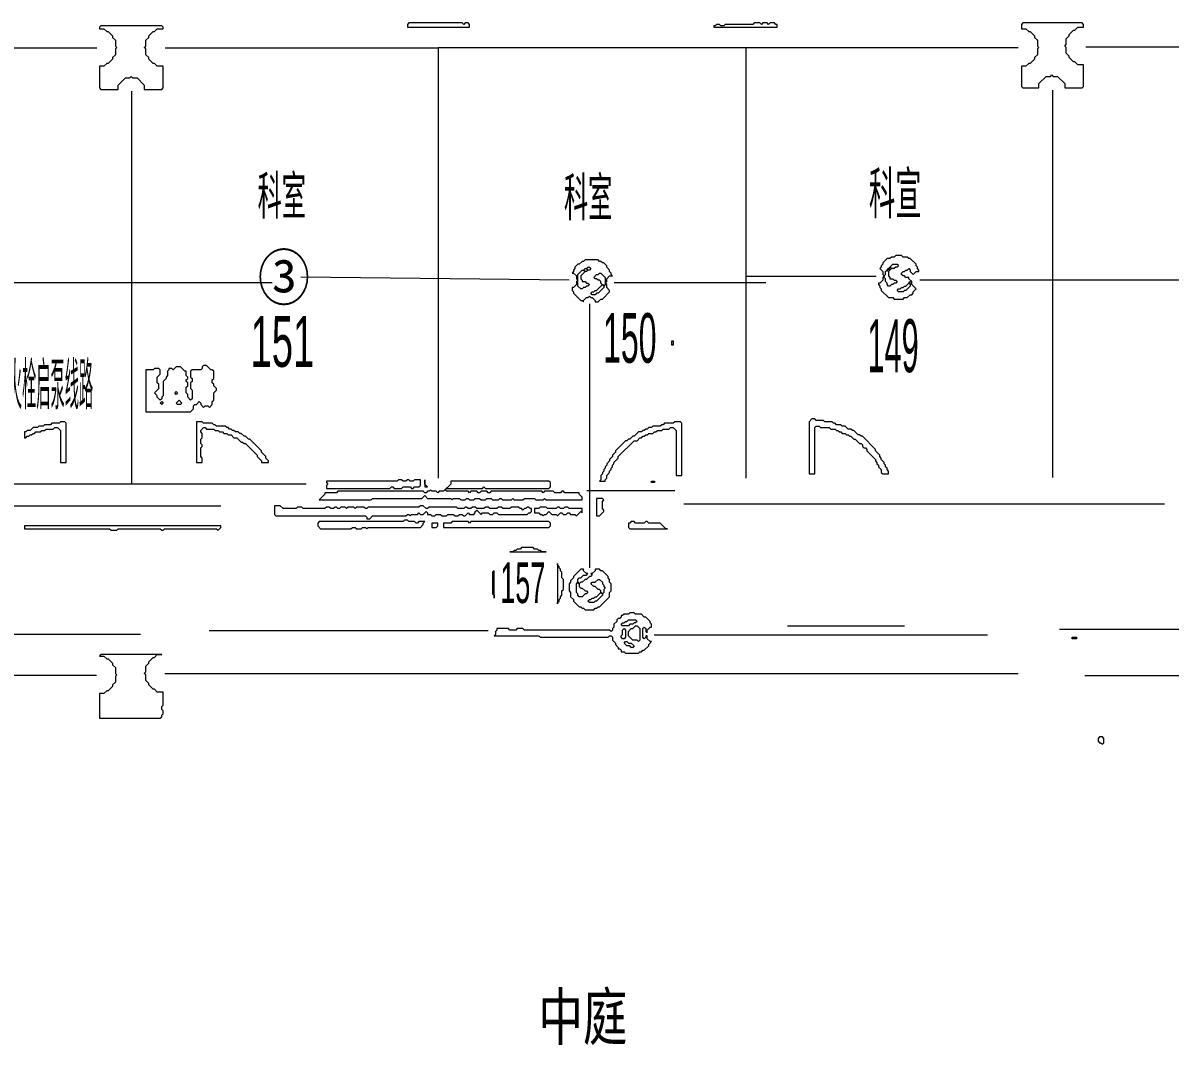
# Model space of a CAD drawing. Header units: millimetres. Extents: x 1 to 419, y 0 to 297.
# Drawn here: x 181.9 to 251.4, y 163.1 to 225 of the extents above; entities that cross this region are included whole.
import ezdxf

# ---------------------------------------------------------------- set-up
doc = ezdxf.new("R2010")
doc.units = ezdxf.units.MM
for name, color, linetype, lineweight in [('OCR_TEXT', 6, 'CONTINUOUS', 0), ('TRACE_STRAIGHT', 5, 'CONTINUOUS', 0), ('TRACE_TEXT_SYMBOL', 6, 'CONTINUOUS', 0)]:
    doc.layers.add(name, color=color, linetype=linetype, lineweight=lineweight)
doc.styles.add('wqy-unicode', font='wqy-unicode')

msp = doc.modelspace()

# ---------------------------------------------------------------- linework, layer by layer
at = {"layer": 'TRACE_STRAIGHT', "color": 5}
for p, q in [((158.072, 223.478), (186.369, 223.478)), ((190.517, 223.466), (207.049, 223.466)), ((207.049, 223.483), (242.196, 223.483)), ((207.049, 223.466), (207.049, 197.398)), ((225.702, 223.483), (225.702, 197.396)), ((246.3, 223.534), (263.428, 223.534)), ((188.48, 220.841), (188.48, 197.044)), ((244.279, 220.912), (244.279, 197.442)), ((198.742, 209.587), (214.994, 209.418)), ((217.725, 209.254), (226.906, 209.254)), ((225.702, 209.628), (233.602, 209.628)), ((236.247, 209.415), (252.214, 209.415)), ((180.02, 209.246), (196.988, 209.246)), ((216.227, 207.951), (216.227, 191.963)), ((164.201, 197.044), (199.056, 197.044)), ((216.073, 196.648), (221.388, 196.648)), ((175.674, 195.729), (193.89, 195.729)), ((221.946, 195.84), (251.064, 195.84)), ((228.219, 188.46), (235.312, 188.46)), ((155.444, 187.947), (189.022, 187.947)), ((193.178, 188.166), (210.091, 188.166)), ((220.147, 187.906), (240.337, 187.906)), ((244.707, 188.254), (271.647, 188.254)), ((165.117, 185.461), (186.358, 185.461)), ((190.499, 185.559), (242.196, 185.559)), ((246.249, 185.448), (267.158, 185.448))]:
    msp.add_line(p, q, dxfattribs=at)
at = {"layer": 'TRACE_TEXT_SYMBOL', "color": 6}
for points in [[(186.621, 224.803), (186.533, 224.716), (186.533, 224.628), (186.796, 224.628), (186.971, 224.453), (187.059, 224.453), (187.321, 224.19), (187.321, 224.103), (187.497, 223.928), (187.497, 223.577), (187.584, 223.49), (187.497, 223.402), (187.497, 223.052), (187.321, 222.877), (187.321, 222.789), (187.059, 222.526), (186.971, 222.526), (186.796, 222.351), (186.533, 222.351), (186.533, 221.038), (186.621, 220.95), (187.672, 220.95), (187.672, 221.213), (188.11, 221.651), (188.372, 221.651), (188.46, 221.738), (188.548, 221.651), (188.81, 221.651), (189.248, 221.213), (189.248, 220.95), (190.299, 220.95), (190.387, 221.038), (190.387, 222.351), (190.036, 222.351), (189.861, 222.526), (189.774, 222.526), (189.511, 222.789), (189.511, 222.877), (189.336, 223.052), (189.336, 223.402), (189.248, 223.49), (189.336, 223.577), (189.336, 223.928), (189.511, 224.103), (189.511, 224.19), (189.774, 224.453), (189.861, 224.453), (190.036, 224.628), (190.387, 224.628), (190.387, 224.716), (190.299, 224.803)], [(205.274, 224.978), (205.187, 224.891), (205.187, 224.716), (208.952, 224.716), (208.952, 224.891), (208.865, 224.978), (208.69, 224.978), (208.602, 224.891), (208.514, 224.978)], [(226.204, 224.978), (226.117, 224.891), (224.453, 224.891), (224.365, 224.803), (224.19, 224.803), (224.103, 224.891), (223.928, 224.891), (223.84, 224.803), (223.752, 224.803), (223.752, 224.716), (227.606, 224.716), (227.606, 224.891), (227.518, 224.891), (227.431, 224.978), (227.168, 224.978), (227.08, 224.891), (226.993, 224.978), (226.73, 224.978), (226.642, 224.891), (226.555, 224.978)], [(242.493, 224.978), (242.406, 224.891), (242.406, 224.628), (242.668, 224.628), (242.844, 224.453), (242.931, 224.453), (243.194, 224.19), (243.194, 224.103), (243.369, 223.928), (243.369, 223.577), (243.457, 223.49), (243.369, 223.402), (243.369, 223.052), (243.194, 222.877), (243.194, 222.789), (242.931, 222.526), (242.844, 222.526), (242.668, 222.351), (242.406, 222.351), (242.406, 221.125), (242.493, 221.038), (243.457, 221.038), (243.457, 221.3), (243.894, 221.738), (244.157, 221.738), (244.245, 221.826), (244.332, 221.738), (244.595, 221.738), (245.033, 221.3), (245.033, 221.038), (246.084, 221.038), (246.171, 221.125), (246.171, 222.439), (245.821, 222.439), (245.646, 222.614), (245.558, 222.614), (245.296, 222.877), (245.296, 222.964), (245.121, 223.139), (245.121, 223.49), (245.033, 223.577), (245.121, 223.665), (245.121, 224.015), (245.296, 224.19), (245.296, 224.278), (245.558, 224.541), (245.646, 224.541), (245.821, 224.716), (246.171, 224.716), (246.171, 224.891), (246.084, 224.978)], [(234.787, 210.879), (234.699, 210.791), (234.524, 210.791), (234.436, 210.704), (234.261, 210.704), (233.999, 210.441), (233.999, 210.354), (233.911, 210.266), (233.911, 210.178), (233.823, 210.091), (233.999, 209.916), (233.999, 209.74), (234.086, 209.653), (233.999, 209.565), (233.999, 209.39), (233.823, 209.215), (233.736, 209.215), (233.736, 209.127), (233.823, 209.04), (233.823, 208.952), (233.911, 208.865), (233.911, 208.777), (234.349, 208.339), (234.612, 208.339), (234.699, 208.252), (235.225, 208.252), (235.312, 208.339), (235.487, 208.339), (235.662, 208.514), (235.75, 208.514), (235.838, 208.602), (235.838, 208.69), (236.013, 208.865), (235.75, 209.127), (235.75, 209.303), (235.575, 209.478), (235.575, 209.565), (235.4, 209.565), (235.312, 209.653), (235.225, 209.653), (235.137, 209.74), (235.137, 209.828), (235.225, 209.916), (235.312, 209.916), (235.4, 210.003), (235.487, 210.003), (235.575, 210.091), (235.662, 210.003), (235.662, 209.916), (235.838, 209.74), (236.013, 209.916), (236.188, 209.916), (236.188, 210.003), (236.1, 210.091), (236.1, 210.178), (236.013, 210.266), (236.013, 210.354), (235.662, 210.704), (235.575, 210.704), (235.487, 210.791), (235.225, 210.791), (235.137, 210.879)], [(215.958, 210.616), (215.871, 210.529), (215.783, 210.529), (215.608, 210.354), (215.52, 210.354), (215.345, 210.178), (215.345, 210.091), (215.258, 210.003), (215.258, 209.916), (215.17, 209.828), (215.258, 209.828), (215.433, 209.653), (215.433, 209.478), (215.52, 209.39), (215.433, 209.303), (215.433, 209.127), (215.258, 208.952), (215.17, 208.952), (215.17, 208.777), (215.258, 208.69), (215.258, 208.602), (215.696, 208.164), (215.783, 208.164), (215.871, 208.077), (215.871, 208.164), (216.046, 208.339), (216.133, 208.339), (216.221, 208.427), (216.309, 208.339), (216.396, 208.339), (216.571, 208.164), (216.571, 208.077), (216.746, 208.077), (216.922, 208.252), (217.009, 208.252), (217.447, 208.69), (217.447, 208.777), (217.272, 208.952), (217.272, 209.127), (217.184, 209.215), (217.272, 209.303), (217.272, 209.478), (217.447, 209.653), (217.622, 209.653), (217.535, 209.74), (217.535, 209.828), (217.447, 209.916), (217.447, 210.003), (217.272, 210.178), (217.272, 210.266), (217.097, 210.441), (217.009, 210.441), (216.922, 210.529), (216.834, 210.529), (216.746, 210.616)], [(215.783, 210.003), (215.871, 210.003), (215.958, 209.916), (215.696, 209.653), (215.696, 209.478), (215.783, 209.39), (215.783, 209.303), (215.958, 209.303), (216.046, 209.215), (216.133, 209.215), (216.221, 209.127), (216.133, 209.04), (216.046, 209.04), (215.958, 208.952), (215.871, 208.952), (215.783, 208.865), (215.696, 208.865), (215.52, 209.04), (215.52, 209.74)], [(215.871, 210.003), (215.958, 210.091), (216.046, 210.091), (216.133, 210.003), (216.046, 209.916), (215.958, 209.916)], [(216.046, 210.091), (216.133, 210.178), (216.221, 210.178), (216.309, 210.091), (216.221, 210.003), (216.133, 210.003)], [(234.174, 209.916), (234.261, 210.003), (234.349, 209.916), (234.349, 209.653), (234.436, 209.565), (234.436, 209.478), (234.612, 209.478), (234.699, 209.39), (234.787, 209.39), (234.874, 209.303), (234.787, 209.215), (234.699, 209.215), (234.612, 209.127), (234.524, 209.127), (234.436, 209.04), (234.349, 209.04), (234.261, 209.127), (234.261, 209.215), (234.174, 209.303), (234.174, 209.478), (234.086, 209.565), (234.086, 209.653), (234.174, 209.74)], [(234.261, 210.003), (234.349, 210.091), (234.436, 210.003), (234.349, 209.916)], [(234.349, 210.091), (234.436, 210.178), (234.524, 210.091), (234.436, 210.003)], [(234.612, 210.354), (234.874, 210.354), (234.962, 210.266), (234.874, 210.178), (234.787, 210.178), (234.699, 210.091), (234.524, 210.091), (234.436, 210.178)], [(216.746, 209.74), (216.834, 209.828), (216.922, 209.828), (217.184, 209.565), (217.184, 209.127), (217.097, 209.04), (216.922, 209.215), (216.922, 209.303), (216.834, 209.39), (216.746, 209.39), (216.659, 209.478), (216.571, 209.478), (216.484, 209.565), (216.659, 209.74)], [(235.575, 209.215), (235.662, 209.303), (235.75, 209.215), (235.662, 209.127)], [(217.009, 209.127), (217.097, 209.04), (217.097, 208.952), (216.746, 208.602), (216.659, 208.602), (216.571, 208.514), (216.396, 208.514), (216.309, 208.602), (216.396, 208.69), (216.484, 208.69), (216.571, 208.777), (216.659, 208.777)], [(235.575, 209.215), (235.662, 209.127), (235.662, 209.04), (235.4, 208.777), (235.312, 208.777), (235.225, 208.69), (234.962, 208.69), (234.874, 208.777), (234.962, 208.865), (235.049, 208.865), (235.137, 208.952), (235.225, 208.952), (235.312, 209.04), (235.4, 209.04)], [(221.213, 205.712), (221.3, 205.712), (221.3, 205.449), (221.213, 205.449)], [(191.087, 202.559), (191.175, 202.647), (191.262, 202.559), (191.175, 202.472)], [(190.211, 201.946), (190.299, 202.034), (190.387, 201.946), (190.299, 201.859)], [(191.35, 202.122), (191.525, 201.946), (191.437, 201.859), (191.262, 201.859), (191.175, 201.946)], [(184.169, 200.808), (184.081, 200.72), (183.643, 200.72), (183.556, 200.633), (183.205, 200.633), (183.118, 200.545), (182.855, 200.545), (182.768, 200.458), (182.505, 200.458), (182.33, 200.282), (182.155, 200.282), (182.067, 200.195), (181.979, 200.195), (181.979, 199.845), (182.067, 199.845), (182.155, 199.932), (182.242, 199.932), (182.33, 200.02), (182.417, 200.02), (182.505, 200.107), (182.592, 200.107), (182.68, 200.195), (182.943, 200.195), (183.03, 200.282), (183.205, 200.282), (183.293, 200.37), (183.731, 200.37), (183.818, 200.458), (183.994, 200.458), (184.169, 200.282), (184.169, 198.356), (184.519, 198.356), (184.519, 200.72), (184.432, 200.808)], [(192.401, 200.808), (192.401, 198.356), (192.751, 198.356), (192.751, 198.619), (192.664, 198.706), (192.664, 199.232), (192.751, 199.319), (192.751, 199.407), (192.664, 199.494), (192.664, 199.757), (192.751, 199.845), (192.751, 200.107), (192.664, 200.195), (192.664, 200.282), (192.839, 200.458), (192.926, 200.458), (193.014, 200.37), (193.452, 200.37), (193.539, 200.282), (193.714, 200.282), (193.802, 200.195), (193.977, 200.195), (194.065, 200.107), (194.24, 200.107), (194.327, 200.02), (194.503, 200.02), (194.678, 199.845), (194.853, 199.845), (195.116, 199.582), (195.203, 199.582), (195.291, 199.494), (195.378, 199.494), (196.079, 198.794), (196.079, 198.706), (196.342, 198.443), (196.342, 198.356), (196.779, 198.356), (196.779, 198.443), (196.604, 198.619), (196.604, 198.706), (196.342, 198.969), (196.342, 199.056), (195.641, 199.757), (195.553, 199.757), (195.378, 199.932), (195.291, 199.932), (195.116, 200.107), (195.028, 200.107), (194.94, 200.195), (194.765, 200.195), (194.678, 200.282), (194.59, 200.282), (194.503, 200.37), (194.415, 200.37), (194.327, 200.458), (194.24, 200.458), (194.152, 200.545), (193.627, 200.545), (193.539, 200.633), (193.452, 200.633), (193.364, 200.72), (192.839, 200.72), (192.751, 200.808)], [(204.661, 197.305), (204.574, 197.217), (200.282, 197.217), (200.282, 197.13), (200.37, 197.042), (200.282, 196.955), (200.282, 196.779), (204.136, 196.779), (204.223, 196.867), (204.311, 196.867), (204.398, 196.779), (204.836, 196.779), (204.924, 196.867), (205.362, 196.867), (205.449, 196.779), (205.537, 196.779), (205.624, 196.867), (205.887, 196.867), (205.975, 196.955), (205.975, 197.305), (205.624, 197.305), (205.537, 197.217), (205.362, 197.217), (205.274, 197.305), (205.187, 197.305), (205.099, 197.217), (204.924, 197.217), (204.836, 197.305)], [(206.238, 197.305), (206.238, 196.867), (206.413, 196.867), (206.238, 197.042)], [(219.987, 197.217), (220.162, 197.217), (220.162, 197.13), (219.987, 197.13)], [(216.659, 196.166), (216.659, 195.116), (216.834, 195.116), (217.097, 195.378), (217.097, 195.466), (217.009, 195.553), (217.009, 195.991), (217.097, 196.079), (217.009, 196.166)], [(213.243, 195.641), (213.156, 195.553), (212.893, 195.553), (212.893, 195.291), (213.156, 195.291), (213.243, 195.203), (213.331, 195.203), (213.419, 195.116), (213.506, 195.203), (213.594, 195.203), (213.769, 195.378), (213.944, 195.203), (214.207, 195.203), (214.294, 195.116), (214.47, 195.291), (214.557, 195.291), (214.645, 195.203), (214.82, 195.203), (214.907, 195.291), (214.995, 195.291), (215.083, 195.203), (215.345, 195.203), (215.433, 195.116), (215.696, 195.378), (215.783, 195.291), (215.783, 195.553), (214.995, 195.553), (214.907, 195.641), (214.732, 195.641), (214.645, 195.553), (214.47, 195.553), (214.382, 195.641), (214.294, 195.641), (214.207, 195.553), (213.681, 195.553), (213.594, 195.641)], [(205.011, 194.853), (204.924, 194.765), (199.845, 194.765), (199.757, 194.678), (199.757, 194.503), (199.932, 194.327), (201.771, 194.327), (201.859, 194.415), (202.034, 194.415), (202.122, 194.327), (202.384, 194.327), (202.472, 194.415), (202.647, 194.415), (202.735, 194.327), (202.822, 194.415), (205.975, 194.415), (206.15, 194.59), (206.15, 194.678), (206.238, 194.765), (205.887, 194.765), (205.8, 194.678), (205.712, 194.678), (205.624, 194.765), (205.274, 194.765), (205.187, 194.853)], [(206.675, 194.678), (206.675, 194.415), (206.938, 194.415), (207.026, 194.503), (207.026, 194.678)], [(207.901, 194.765), (207.814, 194.678), (207.376, 194.678), (207.376, 194.415), (213.769, 194.415), (213.856, 194.503), (213.856, 194.678), (213.769, 194.765), (209.04, 194.765), (208.952, 194.678), (208.865, 194.765)], [(218.761, 194.765), (218.673, 194.678), (218.585, 194.678), (218.585, 194.415), (218.673, 194.327), (220.95, 194.327), (220.862, 194.327), (220.512, 194.678), (219.812, 194.678), (219.724, 194.765), (219.636, 194.765), (219.549, 194.678), (219.023, 194.678), (218.936, 194.765)], [(181.979, 194.503), (181.979, 194.327), (187.146, 194.327), (187.234, 194.24), (187.584, 194.24), (187.672, 194.327), (190.211, 194.327), (190.299, 194.24), (190.387, 194.24), (190.474, 194.327), (193.627, 194.327), (193.714, 194.24), (193.89, 194.415), (193.89, 194.503)], [(212.105, 193.189), (212.017, 193.101), (211.842, 193.101), (211.755, 193.014), (211.667, 193.014), (211.58, 192.926), (211.404, 192.926), (213.594, 192.926), (213.331, 192.926), (213.243, 193.014), (213.156, 193.014), (213.068, 193.101), (212.893, 193.101), (212.806, 193.189)], [(214.294, 192.226), (214.294, 189.774), (214.294, 189.861), (214.382, 189.949), (214.382, 190.036), (214.47, 190.124), (214.47, 190.211), (214.557, 190.299), (214.557, 190.562), (214.645, 190.649), (214.645, 191.262), (214.557, 191.35), (214.557, 191.7), (214.47, 191.788), (214.47, 191.875), (214.382, 191.963), (214.382, 192.05), (214.294, 192.138)], [(215.696, 191.875), (215.258, 191.437), (215.258, 191.35), (215.083, 191.175), (215.083, 191.087), (214.995, 191), (214.995, 190.562), (215.083, 190.474), (215.083, 190.211), (215.258, 190.036), (215.258, 189.949), (215.608, 189.598), (215.696, 189.598), (215.783, 189.511), (215.871, 189.511), (215.958, 189.423), (216.484, 189.423), (216.571, 189.511), (216.659, 189.511), (216.746, 189.598), (216.834, 189.598), (217.447, 190.211), (217.447, 190.474), (217.535, 190.562), (217.535, 191), (217.447, 191.087), (217.447, 191.262), (217.359, 191.35), (217.359, 191.437), (217.009, 191.788), (216.922, 191.788), (216.834, 191.875), (216.571, 191.875), (216.571, 191.788), (216.396, 191.613), (216.309, 191.613), (216.396, 191.525), (216.309, 191.437), (216.221, 191.437), (216.046, 191.262), (215.958, 191.262), (215.783, 191.087), (215.696, 191.087), (215.608, 191), (215.52, 191.087), (215.52, 191.262), (215.608, 191.35), (215.696, 191.35), (215.871, 191.525), (216.046, 191.525), (216.133, 191.613), (216.046, 191.613), (215.871, 191.788), (215.871, 191.875)], [(210.441, 191.788), (210.354, 191.7), (210.354, 190.387), (210.441, 190.299), (210.441, 190.124)], [(216.746, 191.262), (216.834, 191.262), (217.009, 191.087), (217.009, 191), (217.097, 190.912), (217.097, 190.824), (217.184, 190.737), (217.097, 190.649), (217.097, 190.474), (217.009, 190.387), (216.922, 190.474), (216.922, 190.562), (216.834, 190.649), (216.746, 190.649), (216.571, 190.824), (216.484, 190.824), (216.309, 191), (216.396, 191.087), (216.571, 191.087)], [(215.433, 191), (215.52, 191.087), (215.608, 191), (215.608, 190.824), (215.696, 190.737), (215.783, 190.737), (215.958, 190.562), (216.046, 190.562), (216.133, 190.474), (216.046, 190.387), (215.958, 190.387), (215.783, 190.211), (215.608, 190.211), (215.52, 190.299), (215.52, 190.387), (215.433, 190.474)], [(216.922, 190.474), (217.009, 190.387), (217.009, 190.299), (216.659, 189.949), (216.571, 189.949), (216.484, 189.861), (216.221, 189.861), (216.133, 189.949), (216.221, 190.036), (216.309, 190.036), (216.396, 190.124), (216.484, 190.124), (216.571, 190.211), (216.659, 190.211)], [(218.498, 188.723), (218.585, 188.81), (219.023, 188.81), (219.111, 188.723), (219.023, 188.635), (218.936, 188.635), (218.848, 188.548), (218.673, 188.548), (218.585, 188.46), (218.235, 188.46), (218.148, 188.548), (218.235, 188.635), (218.323, 188.635), (218.41, 188.723)], [(219.023, 188.46), (219.111, 188.46), (219.286, 188.285), (219.286, 187.584), (219.199, 187.497), (219.111, 187.584), (218.848, 187.584), (218.585, 187.847), (218.585, 188.11), (218.761, 188.285), (218.848, 188.285)], [(218.235, 188.197), (218.323, 188.285), (218.41, 188.197), (218.41, 187.759), (218.323, 187.672), (218.235, 187.672), (218.148, 187.759), (218.148, 187.847), (218.235, 187.934)], [(245.471, 187.759), (245.734, 187.759), (245.734, 187.672), (245.471, 187.672)], [(218.323, 187.409), (218.41, 187.497), (218.498, 187.497), (218.585, 187.409), (218.761, 187.409), (218.936, 187.234), (218.848, 187.146), (218.761, 187.146), (218.673, 187.234), (218.498, 187.234)], [(186.621, 186.708), (186.533, 186.621), (186.796, 186.621), (186.971, 186.446), (187.059, 186.446), (187.321, 186.183), (187.321, 186.095), (187.497, 185.92), (187.497, 185.57), (187.584, 185.482), (187.497, 185.395), (187.497, 185.045), (187.321, 184.869), (187.321, 184.782), (187.059, 184.519), (186.971, 184.519), (186.796, 184.344), (186.533, 184.344), (186.533, 182.855), (190.211, 182.855), (190.299, 182.943), (190.299, 183.03), (190.387, 183.118), (190.387, 183.293), (190.299, 183.381), (190.299, 183.556), (190.387, 183.643), (190.387, 184.432), (190.036, 184.432), (189.861, 184.607), (189.774, 184.607), (189.511, 184.869), (189.511, 184.957), (189.336, 185.132), (189.336, 185.482), (189.248, 185.57), (189.336, 185.658), (189.336, 186.008), (189.511, 186.183), (189.511, 186.271), (189.774, 186.533), (189.861, 186.533), (190.036, 186.708), (190.299, 186.708)], [(247.135, 181.717), (247.047, 181.629), (247.047, 181.454), (247.135, 181.366), (247.222, 181.366), (247.31, 181.279), (247.397, 181.366), (247.397, 181.629), (247.31, 181.717)]]:
    msp.add_lwpolyline(points, close=True, dxfattribs=at)
for points in [[(192.839, 204.223), (192.751, 204.136), (192.751, 204.048), (192.664, 203.961), (192.138, 203.961), (192.05, 203.873), (192.05, 203.523), (192.138, 203.435), (192.138, 203.26), (192.05, 203.172), (192.05, 202.822), (192.138, 202.735), (192.138, 202.209), (192.05, 202.122), (191.875, 202.297), (191.875, 202.472), (191.788, 202.559), (191.788, 202.91), (191.875, 202.997), (191.875, 203.172), (191.788, 203.26), (191.788, 203.348), (191.875, 203.435), (191.875, 203.523), (191.788, 203.61), (191.788, 203.873), (191.7, 203.873), (191.437, 204.136), (191.175, 204.136), (191, 203.961), (190.912, 204.048), (190.737, 204.048), (190.737, 203.961), (190.649, 203.873), (190.649, 203.61), (190.562, 203.523), (190.562, 203.435), (190.387, 203.26), (190.387, 202.384), (190.299, 202.297), (190.299, 202.209), (190.211, 202.122), (190.036, 202.297), (190.036, 202.384), (189.861, 202.559), (190.124, 202.822), (190.124, 203.085), (190.036, 203.172), (190.036, 203.523), (190.211, 203.698), (190.211, 203.961), (190.124, 204.048), (189.861, 204.048), (189.774, 203.961), (189.336, 203.961), (189.336, 201.421), (192.05, 201.421), (192.226, 201.596), (192.226, 201.771), (192.313, 201.859), (192.401, 201.859), (192.576, 202.034), (192.664, 201.946), (192.664, 201.859)], [(192.664, 201.859), (192.839, 201.684), (192.926, 201.771), (193.101, 201.771), (193.189, 201.684), (193.364, 201.859), (193.364, 202.034), (193.452, 202.122), (193.452, 202.559), (193.627, 202.735), (193.627, 202.822), (193.452, 202.997), (193.452, 203.085), (193.364, 203.172), (193.364, 203.348), (193.452, 203.435), (193.452, 203.873), (193.364, 203.961), (193.277, 203.961), (193.014, 204.223), (192.839, 204.223)], [(229.707, 200.983), (229.532, 200.808), (229.532, 197.655), (229.883, 197.655), (229.883, 200.458), (229.97, 200.545), (230.145, 200.545), (230.233, 200.458), (230.758, 200.458), (230.846, 200.37), (231.109, 200.37), (231.196, 200.282), (231.284, 200.282), (231.371, 200.195), (231.459, 200.195), (231.546, 200.107), (231.722, 200.107), (231.809, 200.02), (231.897, 200.02), (231.984, 199.932), (232.072, 199.932), (232.247, 199.757), (232.335, 199.757), (232.597, 199.494), (232.685, 199.494), (232.773, 199.407), (232.773, 199.319), (232.86, 199.232), (232.948, 199.232), (233.035, 199.144), (233.035, 199.056), (233.561, 198.531), (233.561, 198.443), (233.648, 198.356), (233.648, 198.268), (233.736, 198.181), (233.736, 198.093), (233.911, 197.918), (233.911, 197.743), (233.999, 197.655), (234.349, 197.655), (234.349, 197.83), (234.261, 197.918), (234.261, 198.006), (234.174, 198.093), (234.174, 198.181), (234.086, 198.268), (234.086, 198.356), (233.911, 198.531), (233.911, 198.619), (233.823, 198.706), (233.823, 198.794), (233.561, 199.056), (233.561, 199.144), (232.773, 199.932), (232.685, 199.932), (232.597, 200.02), (232.51, 200.02), (232.247, 200.282), (232.16, 200.282), (232.072, 200.37), (231.897, 200.37), (231.722, 200.545), (231.546, 200.545)], [(231.546, 200.545), (231.459, 200.633), (231.196, 200.633), (231.109, 200.72), (231.021, 200.72), (230.933, 200.808), (230.496, 200.808), (230.408, 200.895), (229.97, 200.895), (229.883, 200.983), (229.707, 200.983)], [(221.388, 200.808), (221.3, 200.72), (220.775, 200.72), (220.687, 200.633), (220.6, 200.633), (220.512, 200.545), (220.074, 200.545), (219.987, 200.458), (219.812, 200.458), (219.724, 200.37), (219.636, 200.37), (219.549, 200.282), (219.461, 200.282), (219.374, 200.195), (219.199, 200.195), (218.936, 199.932), (218.848, 199.932), (218.673, 199.757), (218.585, 199.757), (218.498, 199.669), (218.41, 199.669), (217.797, 199.056), (217.797, 198.969), (217.622, 198.794), (217.622, 198.706), (217.447, 198.531), (217.447, 198.443), (217.272, 198.268), (217.272, 198.181), (217.184, 198.093), (217.184, 198.006), (217.097, 197.918), (217.097, 197.83), (217.009, 197.743), (217.009, 197.655), (216.922, 197.568), (216.922, 197.305), (216.834, 197.217), (217.184, 197.217), (217.184, 197.305), (217.272, 197.393), (217.272, 197.568), (217.447, 197.743), (217.447, 197.83), (217.535, 197.918), (217.535, 198.006), (217.622, 198.093), (217.622, 198.181), (217.71, 198.268), (217.71, 198.356), (217.972, 198.619), (217.972, 198.706), (218.936, 199.669), (219.111, 199.669), (219.286, 199.845), (219.374, 199.845), (219.461, 199.932), (219.549, 199.932), (219.636, 200.02), (219.724, 200.02), (219.812, 200.107), (220.074, 200.107), (220.162, 200.195), (220.249, 200.195)], [(220.249, 200.195), (220.337, 200.282), (220.6, 200.282), (220.687, 200.37), (221.038, 200.37), (221.125, 200.458), (221.3, 200.458), (221.475, 200.282), (221.475, 197.568), (221.826, 197.568), (221.826, 200.72), (221.738, 200.808), (221.388, 200.808)], [(207.814, 197.217), (207.814, 197.042), (207.376, 196.604), (207.113, 196.604), (207.026, 196.517), (206.938, 196.604), (206.675, 196.604), (206.588, 196.692), (206.5, 196.604), (206.413, 196.604), (206.325, 196.517), (206.238, 196.517), (206.15, 196.604), (200.983, 196.604), (200.895, 196.517), (200.195, 196.517), (200.195, 196.429), (199.845, 196.079), (202.997, 196.079), (203.085, 196.166), (206.062, 196.166), (206.238, 196.342), (206.413, 196.166), (207.814, 196.166), (207.901, 196.079), (207.989, 196.166), (208.339, 196.166), (208.427, 196.079), (208.69, 196.079), (208.777, 196.166), (208.865, 196.166), (208.952, 196.079), (209.215, 196.079), (209.303, 196.166), (209.565, 196.166), (209.653, 196.079), (209.916, 196.079), (210.003, 196.166), (210.266, 196.166), (210.354, 196.079), (210.704, 196.079), (210.791, 196.166), (210.879, 196.166), (210.967, 196.079), (211.492, 196.079), (211.58, 196.166), (211.667, 196.079), (212.193, 196.079), (212.28, 196.166), (212.893, 196.166), (212.981, 196.079), (213.419, 196.079), (213.506, 196.166), (213.594, 196.079), (215.783, 196.079), (215.783, 196.254), (215.608, 196.429), (215.608, 196.517), (214.732, 196.517), (214.645, 196.604), (214.557, 196.604), (214.47, 196.517), (214.119, 196.517), (214.032, 196.604)], [(214.032, 196.604), (213.506, 196.604), (213.419, 196.517), (213.331, 196.604), (210.266, 196.604), (210.178, 196.517), (210.091, 196.517), (210.003, 196.604), (209.653, 196.604), (209.565, 196.517), (209.478, 196.517), (209.39, 196.604), (209.04, 196.604), (208.952, 196.517), (208.865, 196.604), (207.551, 196.604), (207.464, 196.692), (207.551, 196.779), (209.74, 196.779), (209.828, 196.867), (209.916, 196.779), (213.769, 196.779), (213.856, 196.867), (213.856, 197.13), (213.769, 197.217), (207.814, 197.217)], [(197.13, 195.729), (197.13, 195.203), (197.217, 195.116), (202.647, 195.116), (202.735, 195.028), (202.735, 194.94), (202.91, 194.94), (203.085, 195.116), (205.099, 195.116), (205.187, 195.203), (205.274, 195.203), (205.362, 195.116), (205.449, 195.203), (205.8, 195.203), (205.887, 195.291), (205.975, 195.203), (206.15, 195.203), (206.325, 195.378), (206.413, 195.291), (206.413, 195.203), (206.588, 195.203), (206.675, 195.116), (206.851, 195.116), (206.938, 195.203), (207.201, 195.203), (207.288, 195.116), (207.551, 195.116), (207.639, 195.203), (207.989, 195.203), (208.077, 195.116), (208.252, 195.116), (208.339, 195.203), (208.514, 195.203), (208.602, 195.116), (208.69, 195.116), (208.865, 195.291), (208.952, 195.203), (209.215, 195.203), (209.303, 195.291), (209.303, 195.378), (209.39, 195.466), (209.653, 195.203), (209.74, 195.291), (210.091, 195.291), (210.178, 195.203), (210.354, 195.203), (210.441, 195.291), (210.616, 195.291), (210.704, 195.203), (212.455, 195.203), (212.543, 195.291), (212.63, 195.291), (212.718, 195.378), (212.718, 195.553), (212.63, 195.553), (212.543, 195.641), (212.455, 195.641), (212.368, 195.553), (212.28, 195.553), (212.193, 195.466), (212.105, 195.553), (212.017, 195.553), (211.93, 195.641), (211.492, 195.641)], [(211.492, 195.641), (211.404, 195.553), (210.967, 195.553), (210.879, 195.641), (210.704, 195.641), (210.616, 195.553), (210.178, 195.553), (210.091, 195.641), (209.916, 195.641), (209.828, 195.553), (209.39, 195.553), (209.303, 195.641), (209.127, 195.641), (209.04, 195.553), (208.865, 195.553), (208.777, 195.641), (208.69, 195.641), (208.602, 195.553), (208.252, 195.553), (208.164, 195.641), (206.5, 195.641), (206.413, 195.553), (206.325, 195.553), (206.15, 195.729), (205.975, 195.729), (205.887, 195.641), (202.822, 195.641), (202.735, 195.553), (202.647, 195.553), (202.559, 195.641), (202.122, 195.641), (202.034, 195.553), (201.946, 195.641), (201.596, 195.641), (201.509, 195.553), (201.421, 195.641), (201.158, 195.641), (201.071, 195.553), (200.983, 195.553), (200.895, 195.641), (200.808, 195.641), (200.72, 195.553), (200.545, 195.553), (200.458, 195.641), (200.282, 195.641), (200.195, 195.553), (198.881, 195.553), (198.794, 195.641), (198.531, 195.641), (198.443, 195.553), (197.655, 195.553), (197.48, 195.729), (197.13, 195.729)], [(218.673, 189.248), (218.585, 189.161), (218.323, 189.161), (218.235, 189.073), (218.148, 189.073), (218.148, 188.985), (218.06, 188.898), (217.972, 188.898), (217.885, 188.81), (217.885, 188.723), (217.71, 188.548), (217.71, 188.372), (217.622, 188.285), (217.622, 188.197), (217.535, 188.11), (217.447, 188.197), (212.28, 188.197), (212.193, 188.285), (211.842, 188.285), (211.755, 188.197), (211.404, 188.197), (211.317, 188.285), (210.616, 188.285), (210.616, 188.197), (210.529, 188.11), (210.529, 187.934), (210.441, 187.847), (213.156, 187.847), (213.243, 187.759), (217.359, 187.759), (217.447, 187.847), (217.535, 187.847), (217.622, 187.759), (217.622, 187.584), (217.797, 187.409), (217.797, 187.321), (217.972, 187.146), (217.972, 187.059), (218.06, 187.059), (218.148, 186.971), (218.148, 186.884), (218.323, 186.884), (218.41, 186.796), (219.199, 186.796), (219.286, 186.884), (219.374, 186.884), (219.461, 186.971), (219.549, 186.971), (219.812, 187.234), (219.812, 187.321), (219.987, 187.497), (219.899, 187.497), (219.724, 187.672), (219.724, 187.847), (219.636, 187.847), (219.636, 187.759), (219.549, 187.672), (219.461, 187.759), (219.461, 188.285), (219.549, 188.372), (219.636, 188.285), (219.636, 188.11), (219.724, 188.022), (219.724, 188.197)], [(219.724, 188.197), (219.899, 188.372), (219.987, 188.372), (219.987, 188.548), (219.899, 188.635), (219.899, 188.723), (219.636, 188.985), (219.549, 188.985), (219.374, 189.161), (219.023, 189.161), (218.936, 189.248), (218.673, 189.248)]]:
    msp.add_lwpolyline(points, dxfattribs=at)

# ---------------------------------------------------------------- texts
at = {"layer": 'OCR_TEXT', "color": 6, "style": 'wqy-unicode'}
for s, height, width, p in [('科宣', 2.5274, 0.462561, (233.16, 213.401)), ('科室', 2.3225, 0.461916, (196.114, 213.36)), ('科室', 2.3225, 0.461916, (214.68, 213.272)), ('③', 2.732, 0.853989, (196.113, 208.188)), ('151', 3.0739, 0.563735, (195.682, 204.141)), ('150', 3.0056, 0.483028, (217.048, 204.39)), ('149', 3.2105, 0.432962, (233.074, 203.818)), ('NH-BV4x2.5-G20.WC消火栓启泵线路', 2.52739, 0.25, (171.897, 201.841)), ('157', 2.4591, 0.49581, (210.824, 189.83)), ('中庭', 2.8006, 0.706138, (213.13, 163.364))]:
    msp.add_text(s, height=height, dxfattribs=dict(at, width=width)).set_placement(p)

doc.saveas('drawing.dxf')
